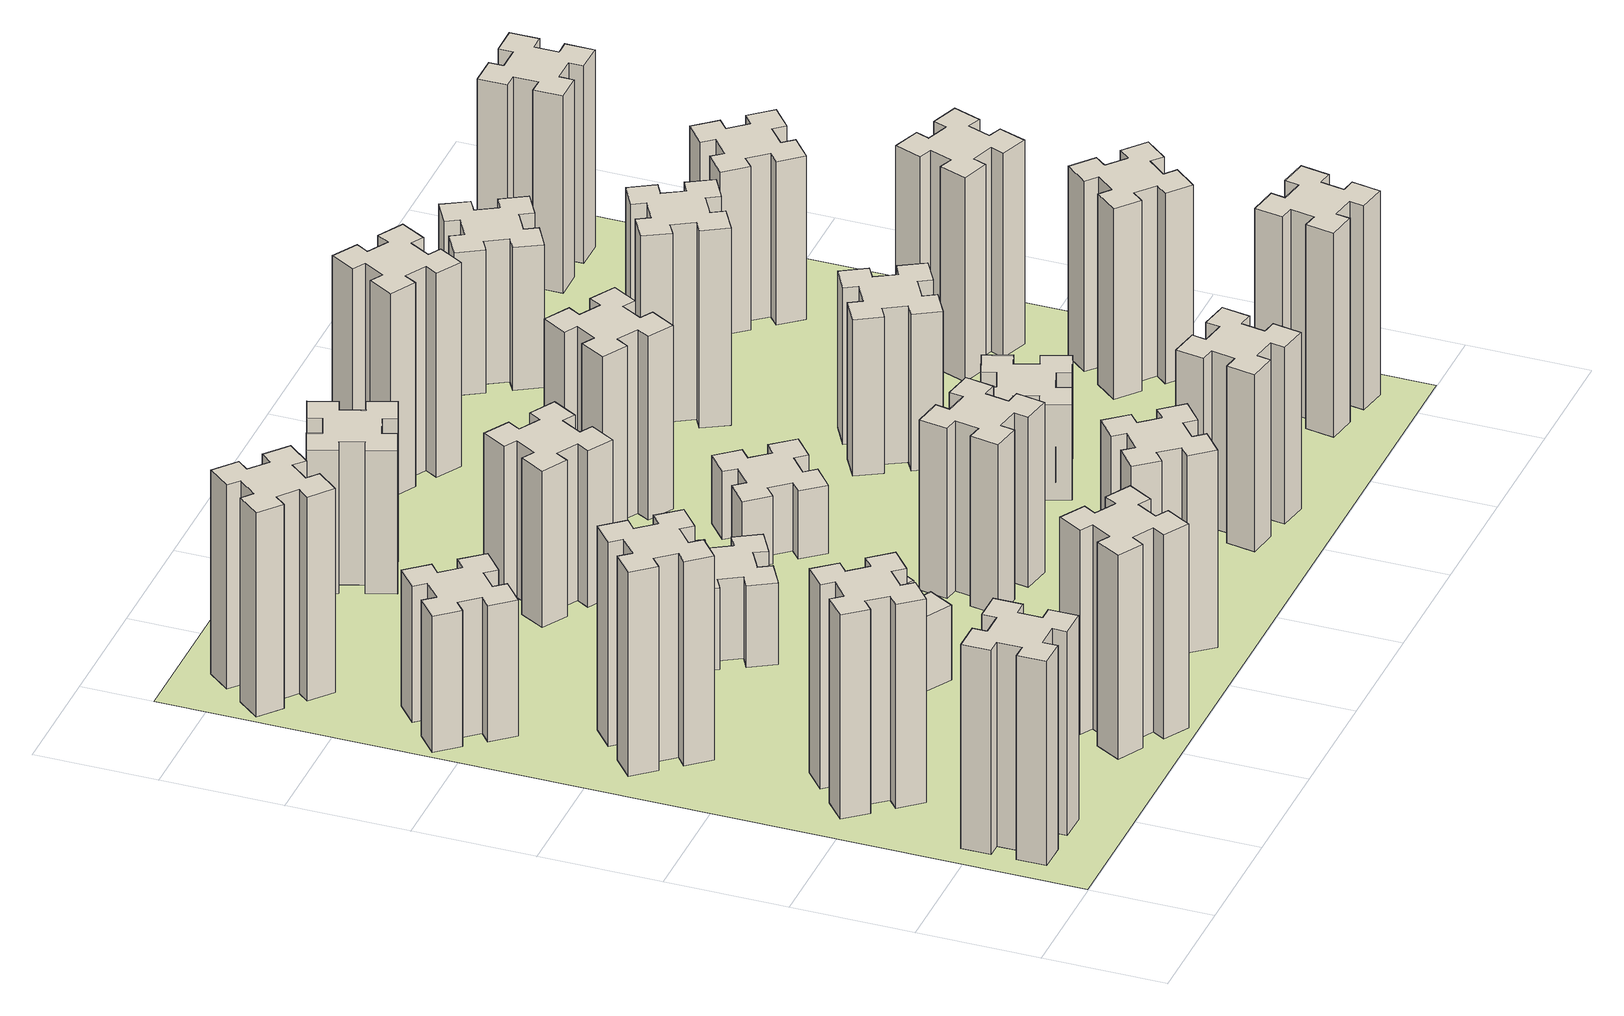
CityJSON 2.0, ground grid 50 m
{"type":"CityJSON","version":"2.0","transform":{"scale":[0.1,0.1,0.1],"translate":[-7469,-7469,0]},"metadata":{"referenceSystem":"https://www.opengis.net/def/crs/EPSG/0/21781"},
"CityObjects":{
"building1":{"type":"Building","attributes":{"class":"1000","function":"1000","usage":"1000","yearOfConstruction":2016,"roofType":"1000","measuredHeight":90,"storeysAboveGround":30,"storeysBelowGround":0},"geometry":[{"type":"Solid","lod":"1","boundaries":[[[[0,1,2,3,4,5,6,7,8,9,10,11,12,13,14,15,16,17,18,19]],[[17,16,20,21]],[[16,15,22,20]],[[15,14,23,22]],[[14,13,24,23]],[[13,12,25,24]],[[12,11,26,25]],[[11,10,27,26]],[[10,9,28,27]],[[9,8,29,28]],[[8,7,30,29]],[[7,6,31,30]],[[6,5,32,31]],[[5,4,33,32]],[[4,3,34,33]],[[3,2,35,34]],[[2,1,36,35]],[[1,0,37,36]],[[0,19,38,37]],[[19,18,39,38]],[[18,17,21,39]],[[24,25,26,27,28,29,30,31,32,33,34,35,36,37,38,39,21,20,22,23]]]]}]},
"building2":{"type":"Building","attributes":{"class":"1000","function":"1000","usage":"1000","yearOfConstruction":2016,"roofType":"1000","measuredHeight":90,"storeysAboveGround":30,"storeysBelowGround":0},"geometry":[{"type":"Solid","lod":"1","boundaries":[[[[40,41,42,43,44,45,46,47,48,49,50,51,52,53,54,55,56,57,58,59]],[[57,56,60,61]],[[56,55,62,60]],[[55,54,63,62]],[[54,53,64,63]],[[53,52,65,64]],[[52,51,66,65]],[[51,50,67,66]],[[50,49,68,67]],[[49,48,69,68]],[[48,47,70,69]],[[47,46,71,70]],[[46,45,72,71]],[[45,44,73,72]],[[44,43,74,73]],[[43,42,75,74]],[[42,41,76,75]],[[41,40,77,76]],[[40,59,78,77]],[[59,58,79,78]],[[58,57,61,79]],[[64,65,66,67,68,69,70,71,72,73,74,75,76,77,78,79,61,60,62,63]]]]}]},
"building3":{"type":"Building","attributes":{"class":"1000","function":"1000","usage":"1000","yearOfConstruction":2016,"roofType":"1000","measuredHeight":90,"storeysAboveGround":30,"storeysBelowGround":0},"geometry":[{"type":"Solid","lod":"1","boundaries":[[[[80,81,82,83,84,85,86,87,88,89,90,91,92,93,94,95,96,97,98,99]],[[97,96,100,101]],[[96,95,102,100]],[[95,94,103,102]],[[94,93,104,103]],[[93,92,105,104]],[[92,91,106,105]],[[91,90,107,106]],[[90,89,108,107]],[[89,88,109,108]],[[88,87,110,109]],[[87,86,111,110]],[[86,85,112,111]],[[85,84,113,112]],[[84,83,114,113]],[[83,82,115,114]],[[82,81,116,115]],[[81,80,117,116]],[[80,99,118,117]],[[99,98,119,118]],[[98,97,101,119]],[[104,105,106,107,108,109,110,111,112,113,114,115,116,117,118,119,101,100,102,103]]]]}]},
"building4":{"type":"Building","attributes":{"class":"1000","function":"1000","usage":"1000","yearOfConstruction":2016,"roofType":"1000","measuredHeight":60,"storeysAboveGround":30,"storeysBelowGround":0},"geometry":[{"type":"Solid","lod":"1","boundaries":[[[[120,121,122,123,124,125,126,127,128,129,130,131,132,133,134,135,136,137,138,139]],[[137,136,140,141]],[[136,135,142,140]],[[135,134,143,142]],[[134,133,144,143]],[[133,132,145,144]],[[132,131,146,145]],[[131,130,147,146]],[[130,129,148,147]],[[129,128,149,148]],[[128,127,150,149]],[[127,126,151,150]],[[126,125,152,151]],[[125,124,153,152]],[[124,123,154,153]],[[123,122,155,154]],[[122,121,156,155]],[[121,120,157,156]],[[120,139,158,157]],[[139,138,159,158]],[[138,137,141,159]],[[144,145,146,147,148,149,150,151,152,153,154,155,156,157,158,159,141,140,142,143]]]]}]},
"building5":{"type":"Building","attributes":{"class":"1000","function":"1000","usage":"1000","yearOfConstruction":2016,"roofType":"1000","measuredHeight":90,"storeysAboveGround":30,"storeysBelowGround":0},"geometry":[{"type":"Solid","lod":"1","boundaries":[[[[160,161,162,163,164,165,166,167,168,169,170,171,172,173,174,175,176,177,178,179]],[[177,176,180,181]],[[176,175,182,180]],[[175,174,183,182]],[[174,173,184,183]],[[173,172,185,184]],[[172,171,186,185]],[[171,170,187,186]],[[170,169,188,187]],[[169,168,189,188]],[[168,167,190,189]],[[167,166,191,190]],[[166,165,192,191]],[[165,164,193,192]],[[164,163,194,193]],[[163,162,195,194]],[[162,161,196,195]],[[161,160,197,196]],[[160,179,198,197]],[[179,178,199,198]],[[178,177,181,199]],[[184,185,186,187,188,189,190,191,192,193,194,195,196,197,198,199,181,180,182,183]]]]}]},
"building6":{"type":"Building","attributes":{"class":"1000","function":"1000","usage":"1000","yearOfConstruction":2016,"roofType":"1000","measuredHeight":90,"storeysAboveGround":30,"storeysBelowGround":0},"geometry":[{"type":"Solid","lod":"1","boundaries":[[[[200,201,202,203,204,205,206,207,208,209,210,211,212,213,214,215,216,217,218,219]],[[217,216,220,221]],[[216,215,222,220]],[[215,214,223,222]],[[214,213,224,223]],[[213,212,225,224]],[[212,211,226,225]],[[211,210,227,226]],[[210,209,228,227]],[[209,208,229,228]],[[208,207,230,229]],[[207,206,231,230]],[[206,205,232,231]],[[205,204,233,232]],[[204,203,234,233]],[[203,202,235,234]],[[202,201,236,235]],[[201,200,237,236]],[[200,219,238,237]],[[219,218,239,238]],[[218,217,221,239]],[[224,225,226,227,228,229,230,231,232,233,234,235,236,237,238,239,221,220,222,223]]]]}]},
"building7":{"type":"Building","attributes":{"class":"1000","function":"1000","usage":"1000","yearOfConstruction":2016,"roofType":"1000","measuredHeight":33,"storeysAboveGround":30,"storeysBelowGround":0},"geometry":[{"type":"Solid","lod":"1","boundaries":[[[[240,241,242,243,244,245,246,247,248,249,250,251,252,253,254,255,256,257,258,259]],[[257,256,260,261]],[[256,255,262,260]],[[255,254,263,262]],[[254,253,264,263]],[[253,252,265,264]],[[252,251,266,265]],[[251,250,267,266]],[[250,249,268,267]],[[249,248,269,268]],[[248,247,270,269]],[[247,246,271,270]],[[246,245,272,271]],[[245,244,273,272]],[[244,243,274,273]],[[243,242,275,274]],[[242,241,276,275]],[[241,240,277,276]],[[240,259,278,277]],[[259,258,279,278]],[[258,257,261,279]],[[264,265,266,267,268,269,270,271,272,273,274,275,276,277,278,279,261,260,262,263]]]]}]},
"building8":{"type":"Building","attributes":{"class":"1000","function":"1000","usage":"1000","yearOfConstruction":2016,"roofType":"1000","measuredHeight":36,"storeysAboveGround":30,"storeysBelowGround":0},"geometry":[{"type":"Solid","lod":"1","boundaries":[[[[280,281,282,283,284,285,286,287,288,289,290,291,292,293,294,295,296,297,298,299]],[[297,296,300,301]],[[296,295,302,300]],[[295,294,303,302]],[[294,293,304,303]],[[293,292,305,304]],[[292,291,306,305]],[[291,290,307,306]],[[290,289,308,307]],[[289,288,309,308]],[[288,287,310,309]],[[287,286,311,310]],[[286,285,312,311]],[[285,284,313,312]],[[284,283,314,313]],[[283,282,315,314]],[[282,281,316,315]],[[281,280,317,316]],[[280,299,318,317]],[[299,298,319,318]],[[298,297,301,319]],[[304,305,306,307,308,309,310,311,312,313,314,315,316,317,318,319,301,300,302,303]]]]}]},
"building9":{"type":"Building","attributes":{"class":"1000","function":"1000","usage":"1000","yearOfConstruction":2016,"roofType":"1000","measuredHeight":87,"storeysAboveGround":30,"storeysBelowGround":0},"geometry":[{"type":"Solid","lod":"1","boundaries":[[[[320,321,322,323,324,325,326,327,328,329,330,331,332,333,334,335,336,337,338,339]],[[337,336,340,341]],[[336,335,342,340]],[[335,334,343,342]],[[334,333,344,343]],[[333,332,345,344]],[[332,331,346,345]],[[331,330,347,346]],[[330,329,348,347]],[[329,328,349,348]],[[328,327,350,349]],[[327,326,351,350]],[[326,325,352,351]],[[325,324,353,352]],[[324,323,354,353]],[[323,322,355,354]],[[322,321,356,355]],[[321,320,357,356]],[[320,339,358,357]],[[339,338,359,358]],[[338,337,341,359]],[[344,345,346,347,348,349,350,351,352,353,354,355,356,357,358,359,341,340,342,343]]]]}]},
"building10":{"type":"Building","attributes":{"class":"1000","function":"1000","usage":"1000","yearOfConstruction":2016,"roofType":"1000","measuredHeight":69,"storeysAboveGround":30,"storeysBelowGround":0},"geometry":[{"type":"Solid","lod":"1","boundaries":[[[[360,361,362,363,364,365,366,367,368,369,370,371,372,373,374,375,376,377,378,379]],[[377,376,380,381]],[[376,375,382,380]],[[375,374,383,382]],[[374,373,384,383]],[[373,372,385,384]],[[372,371,386,385]],[[371,370,387,386]],[[370,369,388,387]],[[369,368,389,388]],[[368,367,390,389]],[[367,366,391,390]],[[366,365,392,391]],[[365,364,393,392]],[[364,363,394,393]],[[363,362,395,394]],[[362,361,396,395]],[[361,360,397,396]],[[360,379,398,397]],[[379,378,399,398]],[[378,377,381,399]],[[384,385,386,387,388,389,390,391,392,393,394,395,396,397,398,399,381,380,382,383]]]]}]},
"building11":{"type":"Building","attributes":{"class":"1000","function":"1000","usage":"1000","yearOfConstruction":2016,"roofType":"1000","measuredHeight":63,"storeysAboveGround":30,"storeysBelowGround":0},"geometry":[{"type":"Solid","lod":"1","boundaries":[[[[400,401,402,403,404,405,406,407,408,409,410,411,412,413,414,415,416,417,418,419]],[[417,416,420,421]],[[416,415,422,420]],[[415,414,423,422]],[[414,413,424,423]],[[413,412,425,424]],[[412,411,426,425]],[[411,410,427,426]],[[410,409,428,427]],[[409,408,429,428]],[[408,407,430,429]],[[407,406,431,430]],[[406,405,432,431]],[[405,404,433,432]],[[404,403,434,433]],[[403,402,435,434]],[[402,401,436,435]],[[401,400,437,436]],[[400,419,438,437]],[[419,418,439,438]],[[418,417,421,439]],[[424,425,426,427,428,429,430,431,432,433,434,435,436,437,438,439,421,420,422,423]]]]}]},
"building12":{"type":"Building","attributes":{"class":"1000","function":"1000","usage":"1000","yearOfConstruction":2016,"roofType":"1000","measuredHeight":75,"storeysAboveGround":30,"storeysBelowGround":0},"geometry":[{"type":"Solid","lod":"1","boundaries":[[[[440,441,442,443,444,445,446,447,448,449,450,451,452,453,454,455,456,457,458,459]],[[457,456,460,461]],[[456,455,462,460]],[[455,454,463,462]],[[454,453,464,463]],[[453,452,465,464]],[[452,451,466,465]],[[451,450,467,466]],[[450,449,468,467]],[[449,448,469,468]],[[448,447,470,469]],[[447,446,471,470]],[[446,445,472,471]],[[445,444,473,472]],[[444,443,474,473]],[[443,442,475,474]],[[442,441,476,475]],[[441,440,477,476]],[[440,459,478,477]],[[459,458,479,478]],[[458,457,461,479]],[[464,465,466,467,468,469,470,471,472,473,474,475,476,477,478,479,461,460,462,463]]]]}]},
"building13":{"type":"Building","attributes":{"class":"1000","function":"1000","usage":"1000","yearOfConstruction":2016,"roofType":"1000","measuredHeight":30,"storeysAboveGround":30,"storeysBelowGround":0},"geometry":[{"type":"Solid","lod":"1","boundaries":[[[[480,481,482,483,484,485,486,487,488,489,490,491,492,493,494,495,496,497,498,499]],[[497,496,500,501]],[[496,495,502,500]],[[495,494,503,502]],[[494,493,504,503]],[[493,492,505,504]],[[492,491,506,505]],[[491,490,507,506]],[[490,489,508,507]],[[489,488,509,508]],[[488,487,510,509]],[[487,486,511,510]],[[486,485,512,511]],[[485,484,513,512]],[[484,483,514,513]],[[483,482,515,514]],[[482,481,516,515]],[[481,480,517,516]],[[480,499,518,517]],[[499,498,519,518]],[[498,497,501,519]],[[504,505,506,507,508,509,510,511,512,513,514,515,516,517,518,519,501,500,502,503]]]]}]},
"building14":{"type":"Building","attributes":{"class":"1000","function":"1000","usage":"1000","yearOfConstruction":2016,"roofType":"1000","measuredHeight":81,"storeysAboveGround":30,"storeysBelowGround":0},"geometry":[{"type":"Solid","lod":"1","boundaries":[[[[520,521,522,523,524,525,526,527,528,529,530,531,532,533,534,535,536,537,538,539]],[[537,536,540,541]],[[536,535,542,540]],[[535,534,543,542]],[[534,533,544,543]],[[533,532,545,544]],[[532,531,546,545]],[[531,530,547,546]],[[530,529,548,547]],[[529,528,549,548]],[[528,527,550,549]],[[527,526,551,550]],[[526,525,552,551]],[[525,524,553,552]],[[524,523,554,553]],[[523,522,555,554]],[[522,521,556,555]],[[521,520,557,556]],[[520,539,558,557]],[[539,538,559,558]],[[538,537,541,559]],[[544,545,546,547,548,549,550,551,552,553,554,555,556,557,558,559,541,540,542,543]]]]}]},
"building15":{"type":"Building","attributes":{"class":"1000","function":"1000","usage":"1000","yearOfConstruction":2016,"roofType":"1000","measuredHeight":78,"storeysAboveGround":30,"storeysBelowGround":0},"geometry":[{"type":"Solid","lod":"1","boundaries":[[[[560,561,562,563,564,565,566,567,568,569,570,571,572,573,574,575,576,577,578,579]],[[577,576,580,581]],[[576,575,582,580]],[[575,574,583,582]],[[574,573,584,583]],[[573,572,585,584]],[[572,571,586,585]],[[571,570,587,586]],[[570,569,588,587]],[[569,568,589,588]],[[568,567,590,589]],[[567,566,591,590]],[[566,565,592,591]],[[565,564,593,592]],[[564,563,594,593]],[[563,562,595,594]],[[562,561,596,595]],[[561,560,597,596]],[[560,579,598,597]],[[579,578,599,598]],[[578,577,581,599]],[[584,585,586,587,588,589,590,591,592,593,594,595,596,597,598,599,581,580,582,583]]]]}]},
"building16":{"type":"Building","attributes":{"class":"1000","function":"1000","usage":"1000","yearOfConstruction":2016,"roofType":"1000","measuredHeight":90,"storeysAboveGround":30,"storeysBelowGround":0},"geometry":[{"type":"Solid","lod":"1","boundaries":[[[[600,601,602,603,604,605,606,607,608,609,610,611,612,613,614,615,616,617,618,619]],[[617,616,620,621]],[[616,615,622,620]],[[615,614,623,622]],[[614,613,624,623]],[[613,612,625,624]],[[612,611,626,625]],[[611,610,627,626]],[[610,609,628,627]],[[609,608,629,628]],[[608,607,630,629]],[[607,606,631,630]],[[606,605,632,631]],[[605,604,633,632]],[[604,603,634,633]],[[603,602,635,634]],[[602,601,636,635]],[[601,600,637,636]],[[600,619,638,637]],[[619,618,639,638]],[[618,617,621,639]],[[624,625,626,627,628,629,630,631,632,633,634,635,636,637,638,639,621,620,622,623]]]]}]},
"building17":{"type":"Building","attributes":{"class":"1000","function":"1000","usage":"1000","yearOfConstruction":2016,"roofType":"1000","measuredHeight":42,"storeysAboveGround":30,"storeysBelowGround":0},"geometry":[{"type":"Solid","lod":"1","boundaries":[[[[640,641,642,643,644,645,646,647,648,649,650,651,652,653,654,655,656,657,658,659]],[[657,656,660,661]],[[656,655,662,660]],[[655,654,663,662]],[[654,653,664,663]],[[653,652,665,664]],[[652,651,666,665]],[[651,650,667,666]],[[650,649,668,667]],[[649,648,669,668]],[[648,647,670,669]],[[647,646,671,670]],[[646,645,672,671]],[[645,644,673,672]],[[644,643,674,673]],[[643,642,675,674]],[[642,641,676,675]],[[641,640,677,676]],[[640,659,678,677]],[[659,658,679,678]],[[658,657,661,679]],[[664,665,666,667,668,669,670,671,672,673,674,675,676,677,678,679,661,660,662,663]]]]}]},
"building18":{"type":"Building","attributes":{"class":"1000","function":"1000","usage":"1000","yearOfConstruction":2016,"roofType":"1000","measuredHeight":69,"storeysAboveGround":30,"storeysBelowGround":0},"geometry":[{"type":"Solid","lod":"1","boundaries":[[[[680,681,682,683,684,685,686,687,688,689,690,691,692,693,694,695,696,697,698,699]],[[697,696,700,701]],[[696,695,702,700]],[[695,694,703,702]],[[694,693,704,703]],[[693,692,705,704]],[[692,691,706,705]],[[691,690,707,706]],[[690,689,708,707]],[[689,688,709,708]],[[688,687,710,709]],[[687,686,711,710]],[[686,685,712,711]],[[685,684,713,712]],[[684,683,714,713]],[[683,682,715,714]],[[682,681,716,715]],[[681,680,717,716]],[[680,699,718,717]],[[699,698,719,718]],[[698,697,701,719]],[[704,705,706,707,708,709,710,711,712,713,714,715,716,717,718,719,701,700,702,703]]]]}]},
"building19":{"type":"Building","attributes":{"class":"1000","function":"1000","usage":"1000","yearOfConstruction":2016,"roofType":"1000","measuredHeight":87,"storeysAboveGround":30,"storeysBelowGround":0},"geometry":[{"type":"Solid","lod":"1","boundaries":[[[[720,721,722,723,724,725,726,727,728,729,730,731,732,733,734,735,736,737,738,739]],[[737,736,740,741]],[[736,735,742,740]],[[735,734,743,742]],[[734,733,744,743]],[[733,732,745,744]],[[732,731,746,745]],[[731,730,747,746]],[[730,729,748,747]],[[729,728,749,748]],[[728,727,750,749]],[[727,726,751,750]],[[726,725,752,751]],[[725,724,753,752]],[[724,723,754,753]],[[723,722,755,754]],[[722,721,756,755]],[[721,720,757,756]],[[720,739,758,757]],[[739,738,759,758]],[[738,737,741,759]],[[744,745,746,747,748,749,750,751,752,753,754,755,756,757,758,759,741,740,742,743]]]]}]},
"building20":{"type":"Building","attributes":{"class":"1000","function":"1000","usage":"1000","yearOfConstruction":2016,"roofType":"1000","measuredHeight":90,"storeysAboveGround":30,"storeysBelowGround":0},"geometry":[{"type":"Solid","lod":"1","boundaries":[[[[760,761,762,763,764,765,766,767,768,769,770,771,772,773,774,775,776,777,778,779]],[[777,776,780,781]],[[776,775,782,780]],[[775,774,783,782]],[[774,773,784,783]],[[773,772,785,784]],[[772,771,786,785]],[[771,770,787,786]],[[770,769,788,787]],[[769,768,789,788]],[[768,767,790,789]],[[767,766,791,790]],[[766,765,792,791]],[[765,764,793,792]],[[764,763,794,793]],[[763,762,795,794]],[[762,761,796,795]],[[761,760,797,796]],[[760,779,798,797]],[[779,778,799,798]],[[778,777,781,799]],[[784,785,786,787,788,789,790,791,792,793,794,795,796,797,798,799,781,780,782,783]]]]}]},
"building21":{"type":"Building","attributes":{"class":"1000","function":"1000","usage":"1000","yearOfConstruction":2016,"roofType":"1000","measuredHeight":63,"storeysAboveGround":30,"storeysBelowGround":0},"geometry":[{"type":"Solid","lod":"1","boundaries":[[[[800,801,802,803,804,805,806,807,808,809,810,811,812,813,814,815,816,817,818,819]],[[817,816,820,821]],[[816,815,822,820]],[[815,814,823,822]],[[814,813,824,823]],[[813,812,825,824]],[[812,811,826,825]],[[811,810,827,826]],[[810,809,828,827]],[[809,808,829,828]],[[808,807,830,829]],[[807,806,831,830]],[[806,805,832,831]],[[805,804,833,832]],[[804,803,834,833]],[[803,802,835,834]],[[802,801,836,835]],[[801,800,837,836]],[[800,819,838,837]],[[819,818,839,838]],[[818,817,821,839]],[[824,825,826,827,828,829,830,831,832,833,834,835,836,837,838,839,821,820,822,823]]]]}]},
"building22":{"type":"Building","attributes":{"class":"1000","function":"1000","usage":"1000","yearOfConstruction":2016,"roofType":"1000","measuredHeight":84,"storeysAboveGround":30,"storeysBelowGround":0},"geometry":[{"type":"Solid","lod":"1","boundaries":[[[[840,841,842,843,844,845,846,847,848,849,850,851,852,853,854,855,856,857,858,859]],[[857,856,860,861]],[[856,855,862,860]],[[855,854,863,862]],[[854,853,864,863]],[[853,852,865,864]],[[852,851,866,865]],[[851,850,867,866]],[[850,849,868,867]],[[849,848,869,868]],[[848,847,870,869]],[[847,846,871,870]],[[846,845,872,871]],[[845,844,873,872]],[[844,843,874,873]],[[843,842,875,874]],[[842,841,876,875]],[[841,840,877,876]],[[840,859,878,877]],[[859,858,879,878]],[[858,857,861,879]],[[864,865,866,867,868,869,870,871,872,873,874,875,876,877,878,879,861,860,862,863]]]]}]},
"building23":{"type":"Building","attributes":{"class":"1000","function":"1000","usage":"1000","yearOfConstruction":2016,"roofType":"1000","measuredHeight":90,"storeysAboveGround":30,"storeysBelowGround":0},"geometry":[{"type":"Solid","lod":"1","boundaries":[[[[880,881,882,883,884,885,886,887,888,889,890,891,892,893,894,895,896,897,898,899]],[[897,896,900,901]],[[896,895,902,900]],[[895,894,903,902]],[[894,893,904,903]],[[893,892,905,904]],[[892,891,906,905]],[[891,890,907,906]],[[890,889,908,907]],[[889,888,909,908]],[[888,887,910,909]],[[887,886,911,910]],[[886,885,912,911]],[[885,884,913,912]],[[884,883,914,913]],[[883,882,915,914]],[[882,881,916,915]],[[881,880,917,916]],[[880,899,918,917]],[[899,898,919,918]],[[898,897,901,919]],[[904,905,906,907,908,909,910,911,912,913,914,915,916,917,918,919,901,900,902,903]]]]}]},
"building24":{"type":"Building","attributes":{"class":"1000","function":"1000","usage":"1000","yearOfConstruction":2016,"roofType":"1000","measuredHeight":72,"storeysAboveGround":30,"storeysBelowGround":0},"geometry":[{"type":"Solid","lod":"1","boundaries":[[[[920,921,922,923,924,925,926,927,928,929,930,931,932,933,934,935,936,937,938,939]],[[937,936,940,941]],[[936,935,942,940]],[[935,934,943,942]],[[934,933,944,943]],[[933,932,945,944]],[[932,931,946,945]],[[931,930,947,946]],[[930,929,948,947]],[[929,928,949,948]],[[928,927,950,949]],[[927,926,951,950]],[[926,925,952,951]],[[925,924,953,952]],[[924,923,954,953]],[[923,922,955,954]],[[922,921,956,955]],[[921,920,957,956]],[[920,939,958,957]],[[939,938,959,958]],[[938,937,941,959]],[[944,945,946,947,948,949,950,951,952,953,954,955,956,957,958,959,941,940,942,943]]]]}]},
"building25":{"type":"Building","attributes":{"class":"1000","function":"1000","usage":"1000","yearOfConstruction":2016,"roofType":"1000","measuredHeight":87,"storeysAboveGround":30,"storeysBelowGround":0},"geometry":[{"type":"Solid","lod":"1","boundaries":[[[[960,961,962,963,964,965,966,967,968,969,970,971,972,973,974,975,976,977,978,979]],[[977,976,980,981]],[[976,975,982,980]],[[975,974,983,982]],[[974,973,984,983]],[[973,972,985,984]],[[972,971,986,985]],[[971,970,987,986]],[[970,969,988,987]],[[969,968,989,988]],[[968,967,990,989]],[[967,966,991,990]],[[966,965,992,991]],[[965,964,993,992]],[[964,963,994,993]],[[963,962,995,994]],[[962,961,996,995]],[[961,960,997,996]],[[960,979,998,997]],[[979,978,999,998]],[[978,977,981,999]],[[984,985,986,987,988,989,990,991,992,993,994,995,996,997,998,999,981,980,982,983]]]]}]},
"landuse1":{"type":"LandUse","attributes":{"name":"plot1","function":"1010"},"geometry":[{"type":"MultiSurface","lod":"1","boundaries":[[[1000,1001,1002,1003]]]}]}
},
"vertices":[
[165,425,0],[165,325,0],[105,325,0],[105,205,0],[225,205,0],[225,265,0],[325,265,0],[325,205,0],[445,205,0],[445,325,0],[385,325,0],[385,425,0],[445,425,0],[445,545,0],[325,545,0],[325,485,0],[225,485,0],[225,545,0],[105,545,0],[105,425,0],[225,485,900],[225,545,900],[325,485,900],[325,545,900],[445,545,900],[445,425,900],[385,425,900],[385,325,900],[445,325,900],[445,205,900],[325,205,900],[325,265,900],[225,265,900],[225,205,900],[105,205,900],[105,325,900],[165,325,900],[165,425,900],[105,425,900],[105,545,900],
[492,1048,0],[427,1124,0],[473,1163,0],[396,1255,0],[304,1178,0],[343,1132,0],[266,1067,0],[228,1113,0],[136,1036,0],[213,944,0],[259,983,0],[323,906,0],[277,868,0],[354,776,0],[446,853,0],[408,899,0],[484,963,0],[523,917,0],[615,994,0],[538,1086,0],[484,963,900],[523,917,900],[408,899,900],[446,853,900],[354,776,900],[277,868,900],[323,906,900],[259,983,900],[213,944,900],[136,1036,900],[228,1113,900],[266,1067,900],[343,1132,900],[304,1178,900],[396,1255,900],[473,1163,900],[427,1124,900],[492,1048,900],[538,1086,900],[615,994,900],
[492,1888,0],[427,1964,0],[473,2003,0],[396,2095,0],[304,2018,0],[343,1972,0],[266,1907,0],[228,1953,0],[136,1876,0],[213,1784,0],[259,1823,0],[323,1746,0],[277,1708,0],[354,1616,0],[446,1693,0],[408,1739,0],[484,1803,0],[523,1757,0],[615,1834,0],[538,1926,0],[484,1803,900],[523,1757,900],[408,1739,900],[446,1693,900],[354,1616,900],[277,1708,900],[323,1746,900],[259,1823,900],[213,1784,900],[136,1876,900],[228,1953,900],[266,1907,900],[343,1972,900],[304,2018,900],[396,2095,900],[473,2003,900],[427,1964,900],[492,1888,900],[538,1926,900],[615,1834,900],
[243,2712,0],[166,2647,0],[128,2693,0],[36,2616,0],[113,2524,0],[159,2563,0],[223,2486,0],[177,2448,0],[254,2356,0],[346,2433,0],[308,2479,0],[384,2543,0],[423,2497,0],[515,2574,0],[438,2666,0],[392,2628,0],[327,2704,0],[373,2743,0],[296,2835,0],[204,2758,0],[327,2704,600],[373,2743,600],[392,2628,600],[438,2666,600],[515,2574,600],[423,2497,600],[384,2543,600],[308,2479,600],[346,2433,600],[254,2356,600],[177,2448,600],[223,2486,600],[159,2563,600],[113,2524,600],[36,2616,600],[128,2693,600],[166,2647,600],[243,2712,600],[204,2758,600],[296,2835,600],
[1214,346,0],[1127,396,0],[1157,448,0],[1053,508,0],[993,404,0],[1045,374,0],[995,287,0],[943,317,0],[883,213,0],[987,153,0],[1017,205,0],[1104,155,0],[1074,103,0],[1178,43,0],[1238,147,0],[1186,177,0],[1236,264,0],[1288,234,0],[1348,338,0],[1244,398,0],[1236,264,900],[1288,234,900],[1186,177,900],[1238,147,900],[1178,43,900],[1074,103,900],[1104,155,900],[1017,205,900],[987,153,900],[883,213,900],[943,317,900],[995,287,900],[1045,374,900],[993,404,900],[1053,508,900],[1157,448,900],[1127,396,900],[1214,346,900],[1244,398,900],[1348,338,900],
[384,3387,0],[308,3452,0],[346,3498,0],[254,3575,0],[177,3483,0],[223,3444,0],[159,3368,0],[113,3406,0],[36,3314,0],[128,3237,0],[166,3283,0],[243,3219,0],[204,3173,0],[296,3096,0],[373,3188,0],[327,3226,0],[392,3303,0],[438,3264,0],[515,3356,0],[423,3433,0],[392,3303,900],[438,3264,900],[327,3226,900],[373,3188,900],[296,3096,900],[204,3173,900],[243,3219,900],[166,3283,900],[128,3237,900],[36,3314,900],[113,3406,900],[159,3368,900],[223,3444,900],[177,3483,900],[254,3575,900],[346,3498,900],[308,3452,900],[384,3387,900],[423,3433,900],[515,3356,900],
[1186,1117,0],[1236,1204,0],[1288,1174,0],[1348,1278,0],[1244,1338,0],[1214,1286,0],[1127,1336,0],[1157,1388,0],[1053,1448,0],[993,1344,0],[1045,1314,0],[995,1227,0],[943,1257,0],[883,1153,0],[987,1093,0],[1017,1145,0],[1104,1095,0],[1074,1043,0],[1178,983,0],[1238,1087,0],[1104,1095,330],[1074,1043,330],[1017,1145,330],[987,1093,330],[883,1153,330],[943,1257,330],[995,1227,330],[1045,1314,330],[993,1344,330],[1053,1448,330],[1157,1388,330],[1127,1336,330],[1214,1286,330],[1244,1338,330],[1348,1278,330],[1288,1174,330],[1236,1204,330],[1186,1117,330],[1238,1087,330],[1178,983,330],
[995,1844,0],[1045,1757,0],[993,1727,0],[1053,1623,0],[1157,1683,0],[1127,1735,0],[1214,1785,0],[1244,1733,0],[1348,1793,0],[1288,1897,0],[1236,1867,0],[1186,1954,0],[1238,1984,0],[1178,2088,0],[1074,2028,0],[1104,1976,0],[1017,1926,0],[987,1978,0],[883,1918,0],[943,1814,0],[1017,1926,360],[987,1978,360],[1104,1976,360],[1074,2028,360],[1178,2088,360],[1238,1984,360],[1186,1954,360],[1236,1867,360],[1288,1897,360],[1348,1793,360],[1244,1733,360],[1214,1785,360],[1127,1735,360],[1157,1683,360],[1053,1623,360],[993,1727,360],[1045,1757,360],[995,1844,360],[943,1814,360],[883,1918,360],
[1639,343,0],[1703,266,0],[1657,228,0],[1734,136,0],[1826,213,0],[1788,259,0],[1864,323,0],[1903,277,0],[1995,354,0],[1918,446,0],[1872,408,0],[1807,484,0],[1853,523,0],[1776,615,0],[1684,538,0],[1723,492,0],[1646,427,0],[1608,473,0],[1516,396,0],[1593,304,0],[1646,427,870],[1608,473,870],[1723,492,870],[1684,538,870],[1776,615,870],[1853,523,870],[1807,484,870],[1872,408,870],[1918,446,870],[1995,354,870],[1903,277,870],[1864,323,870],[1788,259,870],[1826,213,870],[1734,136,870],[1657,228,870],[1703,266,870],[1639,343,870],[1593,304,870],[1516,396,870],
[1314,2666,0],[1227,2716,0],[1257,2768,0],[1153,2828,0],[1093,2724,0],[1145,2694,0],[1095,2607,0],[1043,2637,0],[983,2533,0],[1087,2473,0],[1117,2525,0],[1204,2475,0],[1174,2423,0],[1278,2363,0],[1338,2467,0],[1286,2497,0],[1336,2584,0],[1388,2554,0],[1448,2658,0],[1344,2718,0],[1336,2584,690],[1388,2554,690],[1286,2497,690],[1338,2467,690],[1278,2363,690],[1174,2423,690],[1204,2475,690],[1117,2525,690],[1087,2473,690],[983,2533,690],[1043,2637,690],[1095,2607,690],[1145,2694,690],[1093,2724,690],[1153,2828,690],[1257,2768,690],[1227,2716,690],[1314,2666,690],[1344,2718,690],[1448,2658,690],
[1125,3456,0],[1031,3422,0],[1010,3478,0],[897,3437,0],[939,3324,0],[995,3345,0],[1029,3251,0],[973,3230,0],[1014,3117,0],[1127,3159,0],[1106,3215,0],[1200,3249,0],[1220,3193,0],[1333,3234,0],[1292,3347,0],[1236,3326,0],[1202,3420,0],[1258,3440,0],[1217,3553,0],[1104,3512,0],[1202,3420,630],[1258,3440,630],[1236,3326,630],[1292,3347,630],[1333,3234,630],[1220,3193,630],[1200,3249,630],[1106,3215,630],[1127,3159,630],[1014,3117,630],[973,3230,630],[1029,3251,630],[995,3345,630],[939,3324,630],[897,3437,630],[1010,3478,630],[1031,3422,630],[1125,3456,630],[1104,3512,630],[1217,3553,630],
[1955,1047,0],[1972,1145,0],[2031,1135,0],[2052,1253,0],[1934,1274,0],[1924,1215,0],[1825,1232,0],[1836,1291,0],[1717,1312,0],[1697,1194,0],[1756,1184,0],[1738,1085,0],[1679,1096,0],[1658,977,0],[1777,957,0],[1787,1016,0],[1885,998,0],[1875,939,0],[1993,918,0],[2014,1037,0],[1885,998,750],[1875,939,750],[1787,1016,750],[1777,957,750],[1658,977,750],[1679,1096,750],[1738,1085,750],[1756,1184,750],[1697,1194,750],[1717,1312,750],[1836,1291,750],[1825,1232,750],[1924,1215,750],[1934,1274,750],[2052,1253,750],[2031,1135,750],[1972,1145,750],[1955,1047,750],[2014,1037,750],[1993,918,750],
[1972,1988,0],[1907,2064,0],[1953,2103,0],[1876,2195,0],[1784,2118,0],[1823,2072,0],[1746,2007,0],[1708,2053,0],[1616,1976,0],[1693,1884,0],[1739,1923,0],[1803,1846,0],[1757,1808,0],[1834,1716,0],[1926,1793,0],[1888,1839,0],[1964,1903,0],[2003,1857,0],[2095,1934,0],[2018,2026,0],[1964,1903,300],[2003,1857,300],[1888,1839,300],[1926,1793,300],[1834,1716,300],[1757,1808,300],[1803,1846,300],[1739,1923,300],[1693,1884,300],[1616,1976,300],[1708,2053,300],[1746,2007,300],[1823,2072,300],[1784,2118,300],[1876,2195,300],[1953,2103,300],[1907,2064,300],[1972,1988,300],[2018,2026,300],[2095,1934,300],
[1926,2497,0],[1976,2584,0],[2028,2554,0],[2088,2658,0],[1984,2718,0],[1954,2666,0],[1867,2716,0],[1897,2768,0],[1793,2828,0],[1733,2724,0],[1785,2694,0],[1735,2607,0],[1683,2637,0],[1623,2533,0],[1727,2473,0],[1757,2525,0],[1844,2475,0],[1814,2423,0],[1918,2363,0],[1978,2467,0],[1844,2475,810],[1814,2423,810],[1757,2525,810],[1727,2473,810],[1623,2533,810],[1683,2637,810],[1735,2607,810],[1785,2694,810],[1733,2724,810],[1793,2828,810],[1897,2768,810],[1867,2716,810],[1954,2666,810],[1984,2718,810],[2088,2658,810],[2028,2554,810],[1976,2584,810],[1926,2497,810],[1978,2467,810],[1918,2363,810],
[2496,444,0],[2478,345,0],[2419,356,0],[2398,237,0],[2517,217,0],[2527,276,0],[2625,258,0],[2615,199,0],[2733,178,0],[2754,297,0],[2695,307,0],[2712,405,0],[2771,395,0],[2792,513,0],[2674,534,0],[2664,475,0],[2565,492,0],[2576,551,0],[2457,572,0],[2437,454,0],[2565,492,780],[2576,551,780],[2664,475,780],[2674,534,780],[2792,513,780],[2771,395,780],[2712,405,780],[2695,307,780],[2754,297,780],[2733,178,780],[2615,199,780],[2625,258,780],[2527,276,780],[2517,217,780],[2398,237,780],[2419,356,780],[2478,345,780],[2496,444,780],[2437,454,780],[2457,572,780],
[1954,3506,0],[1867,3556,0],[1897,3608,0],[1793,3668,0],[1733,3564,0],[1785,3534,0],[1735,3447,0],[1683,3477,0],[1623,3373,0],[1727,3313,0],[1757,3365,0],[1844,3315,0],[1814,3263,0],[1918,3203,0],[1978,3307,0],[1926,3337,0],[1976,3424,0],[2028,3394,0],[2088,3498,0],[1984,3558,0],[1976,3424,900],[2028,3394,900],[1926,3337,900],[1978,3307,900],[1918,3203,900],[1814,3263,900],[1844,3315,900],[1757,3365,900],[1727,3313,900],[1623,3373,900],[1683,3477,900],[1735,3447,900],[1785,3534,900],[1733,3564,900],[1793,3668,900],[1897,3608,900],[1867,3556,900],[1954,3506,900],[1984,3558,900],[2088,3498,900],
[2586,1095,0],[2680,1129,0],[2700,1073,0],[2813,1114,0],[2772,1227,0],[2716,1206,0],[2682,1300,0],[2738,1320,0],[2697,1433,0],[2584,1392,0],[2605,1336,0],[2511,1302,0],[2490,1358,0],[2377,1317,0],[2419,1204,0],[2475,1225,0],[2509,1131,0],[2453,1110,0],[2494,997,0],[2607,1039,0],[2509,1131,420],[2453,1110,420],[2475,1225,420],[2419,1204,420],[2377,1317,420],[2490,1358,420],[2511,1302,420],[2605,1336,420],[2584,1392,420],[2697,1433,420],[2738,1320,420],[2682,1300,420],[2716,1206,420],[2772,1227,420],[2813,1114,420],[2700,1073,420],[2680,1129,420],[2586,1095,420],[2607,1039,420],[2494,997,420],
[2475,1744,0],[2525,1657,0],[2473,1627,0],[2533,1523,0],[2637,1583,0],[2607,1635,0],[2694,1685,0],[2724,1633,0],[2828,1693,0],[2768,1797,0],[2716,1767,0],[2666,1854,0],[2718,1884,0],[2658,1988,0],[2554,1928,0],[2584,1876,0],[2497,1826,0],[2467,1878,0],[2363,1818,0],[2423,1714,0],[2497,1826,690],[2467,1878,690],[2584,1876,690],[2554,1928,690],[2658,1988,690],[2718,1884,690],[2666,1854,690],[2716,1767,690],[2768,1797,690],[2828,1693,690],[2724,1633,690],[2694,1685,690],[2607,1635,690],[2637,1583,690],[2533,1523,690],[2473,1627,690],[2525,1657,690],[2475,1744,690],[2423,1714,690],[2363,1818,690],
[2607,2475,0],[2694,2525,0],[2724,2473,0],[2828,2533,0],[2768,2637,0],[2716,2607,0],[2666,2694,0],[2718,2724,0],[2658,2828,0],[2554,2768,0],[2584,2716,0],[2497,2666,0],[2467,2718,0],[2363,2658,0],[2423,2554,0],[2475,2584,0],[2525,2497,0],[2473,2467,0],[2533,2363,0],[2637,2423,0],[2525,2497,870],[2473,2467,870],[2475,2584,870],[2423,2554,870],[2363,2658,870],[2467,2718,870],[2497,2666,870],[2584,2716,870],[2554,2768,870],[2658,2828,870],[2718,2724,870],[2666,2694,870],[2716,2607,870],[2768,2637,870],[2828,2533,870],[2724,2473,870],[2694,2525,870],[2607,2475,870],[2637,2423,870],[2533,2363,870],
[3504,475,0],[3405,492,0],[3416,551,0],[3297,572,0],[3277,454,0],[3336,444,0],[3318,345,0],[3259,356,0],[3238,237,0],[3357,217,0],[3367,276,0],[3465,258,0],[3455,199,0],[3573,178,0],[3594,297,0],[3535,307,0],[3552,405,0],[3611,395,0],[3632,513,0],[3514,534,0],[3552,405,900],[3611,395,900],[3535,307,900],[3594,297,900],[3573,178,900],[3455,199,900],[3465,258,900],[3367,276,900],[3357,217,900],[3238,237,900],[3259,356,900],[3318,345,900],[3336,444,900],[3277,454,900],[3297,572,900],[3416,551,900],[3405,492,900],[3504,475,900],[3514,534,900],[3632,513,900],
[2716,3347,0],[2666,3434,0],[2718,3464,0],[2658,3568,0],[2554,3508,0],[2584,3456,0],[2497,3406,0],[2467,3458,0],[2363,3398,0],[2423,3294,0],[2475,3324,0],[2525,3237,0],[2473,3207,0],[2533,3103,0],[2637,3163,0],[2607,3215,0],[2694,3265,0],[2724,3213,0],[2828,3273,0],[2768,3377,0],[2694,3265,630],[2724,3213,630],[2607,3215,630],[2637,3163,630],[2533,3103,630],[2473,3207,630],[2525,3237,630],[2475,3324,630],[2423,3294,630],[2363,3398,630],[2467,3458,630],[2497,3406,630],[2584,3456,630],[2554,3508,630],[2658,3568,630],[2718,3464,630],[2666,3434,630],[2716,3347,630],[2768,3377,630],[2828,3273,630],
[3487,1006,0],[3552,1083,0],[3598,1044,0],[3675,1136,0],[3583,1213,0],[3544,1167,0],[3468,1232,0],[3506,1278,0],[3414,1355,0],[3337,1263,0],[3383,1224,0],[3319,1148,0],[3273,1186,0],[3196,1094,0],[3288,1017,0],[3326,1063,0],[3403,999,0],[3364,953,0],[3456,876,0],[3533,968,0],[3403,999,840],[3364,953,840],[3326,1063,840],[3288,1017,840],[3196,1094,840],[3273,1186,840],[3319,1148,840],[3383,1224,840],[3337,1263,840],[3414,1355,840],[3506,1278,840],[3468,1232,840],[3544,1167,840],[3583,1213,840],[3675,1136,840],[3598,1044,840],[3552,1083,840],[3487,1006,840],[3533,968,840],[3456,876,840],
[3420,1842,0],[3326,1876,0],[3347,1932,0],[3234,1973,0],[3193,1860,0],[3249,1840,0],[3215,1746,0],[3159,1767,0],[3117,1654,0],[3230,1613,0],[3251,1669,0],[3345,1635,0],[3324,1579,0],[3437,1537,0],[3478,1650,0],[3422,1671,0],[3456,1765,0],[3512,1744,0],[3553,1857,0],[3440,1898,0],[3456,1765,900],[3512,1744,900],[3422,1671,900],[3478,1650,900],[3437,1537,900],[3324,1579,900],[3345,1635,900],[3251,1669,900],[3230,1613,900],[3117,1654,900],[3159,1767,900],[3215,1746,900],[3249,1840,900],[3193,1860,900],[3234,1973,900],[3347,1932,900],[3326,1876,900],[3420,1842,900],[3440,1898,900],[3553,1857,900],
[3219,2563,0],[3283,2486,0],[3237,2448,0],[3314,2356,0],[3406,2433,0],[3368,2479,0],[3444,2543,0],[3483,2497,0],[3575,2574,0],[3498,2666,0],[3452,2628,0],[3387,2704,0],[3433,2743,0],[3356,2835,0],[3264,2758,0],[3303,2712,0],[3226,2647,0],[3188,2693,0],[3096,2616,0],[3173,2524,0],[3226,2647,720],[3188,2693,720],[3303,2712,720],[3264,2758,720],[3356,2835,720],[3433,2743,720],[3387,2704,720],[3452,2628,720],[3498,2666,720],[3575,2574,720],[3483,2497,720],[3444,2543,720],[3368,2479,720],[3406,2433,720],[3314,2356,720],[3237,2448,720],[3283,2486,720],[3219,2563,720],[3173,2524,720],[3096,2616,720],
[3285,3325,0],[3385,3325,0],[3385,3265,0],[3505,3265,0],[3505,3385,0],[3445,3385,0],[3445,3485,0],[3505,3485,0],[3505,3605,0],[3385,3605,0],[3385,3545,0],[3285,3545,0],[3285,3605,0],[3165,3605,0],[3165,3485,0],[3225,3485,0],[3225,3385,0],[3165,3385,0],[3165,3265,0],[3285,3265,0],[3225,3385,870],[3165,3385,870],[3225,3485,870],[3165,3485,870],[3165,3605,870],[3285,3605,870],[3285,3545,870],[3385,3545,870],[3385,3605,870],[3505,3605,870],[3505,3485,870],[3445,3485,870],[3445,3385,870],[3505,3385,870],[3505,3265,870],[3385,3265,870],[3385,3325,870],[3285,3325,870],[3285,3265,870],[3165,3265,870],
[5,3705,0],[3705,3705,0],[3705,5,0],[5,5,0]
]}
